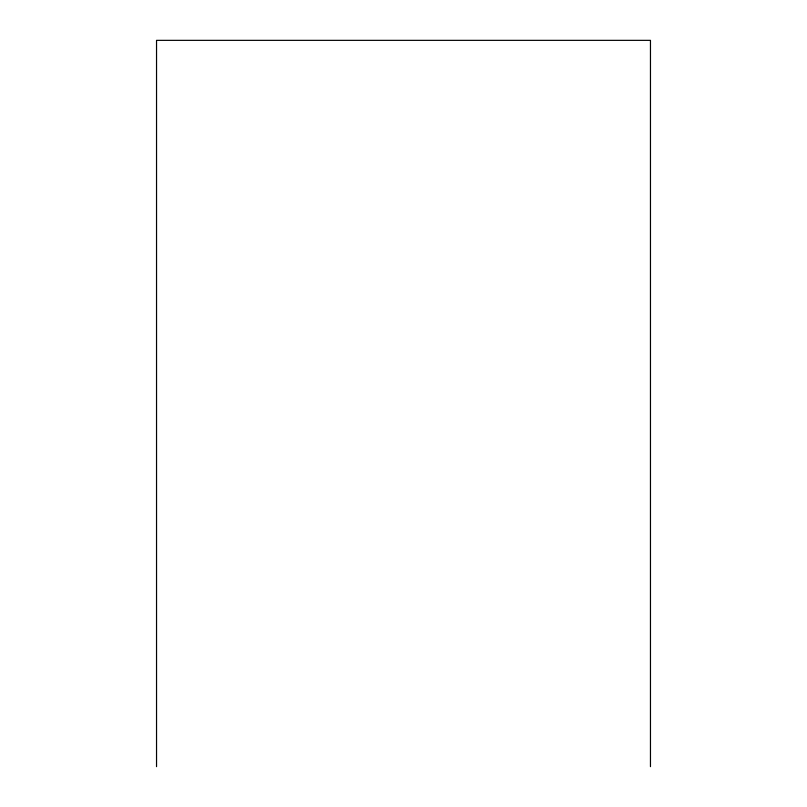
<?xml version="1.0" encoding="UTF-8"?>
<svg xmlns="http://www.w3.org/2000/svg" width="807" height="807" viewBox="0 0 807 807"><rect width="100%" height="100%" fill="white"/><g stroke="black" fill="none" stroke-linecap="round" stroke-linejoin="round"><path stroke-width="1.21" d="M650.462 766.65L650.462 40.35L156.538 40.35L156.538 766.65"/></g></svg>
